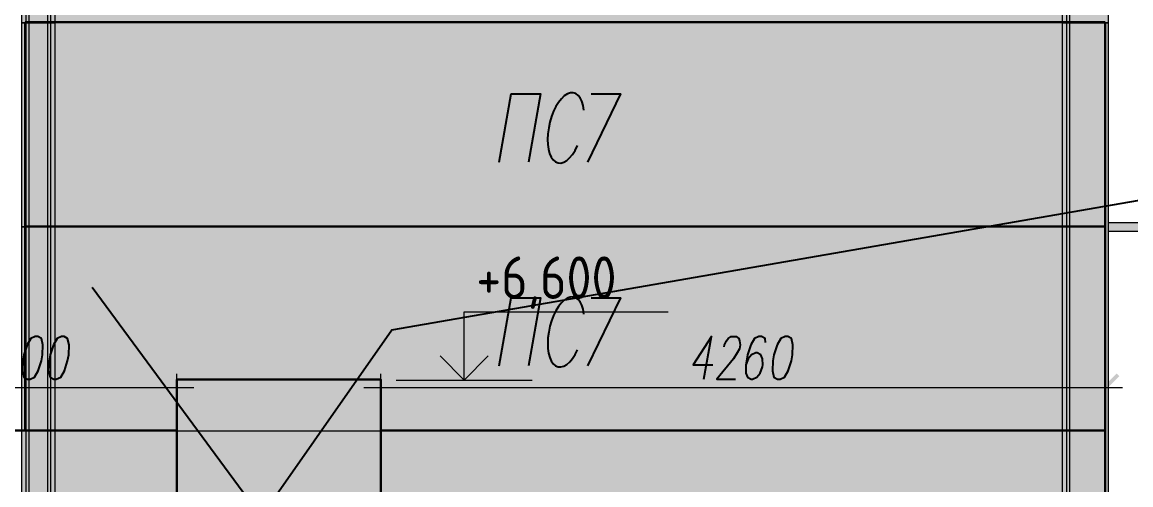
# Model space of a CAD drawing. Header units: millimetres. Extents: x 148937 to 2048786, y 870 to 351006.
# Drawn here: x 549377 to 555896, y 305906 to 308627 of the extents above; entities that cross this region are included whole.
import ezdxf

# ---------------------------------------------------------------- set-up
doc = ezdxf.new("R2010")
doc.units = ezdxf.units.MM
doc.layers.add('PDF _Геометрия', color=7, linetype='Continuous')
doc.layers.add('PDF _Сплошная заливка', color=7, linetype='Continuous', true_color=0x007eff)
for name, color, linetype, lineweight in [('Высотные отметки', 7, 'Continuous', 9), ('Обобщенные модели', 7, 'Continuous', 18), ('Стены', 7, 'Continuous', 18), ('Типовые аннотации', 7, 'Continuous', 9)]:
    doc.layers.add(name, color=color, linetype=linetype, lineweight=lineweight)
doc.layers.add('Линии', color=7, linetype='Continuous', lineweight=9, true_color=0x00a600)
doc.layers.add('Оборудование', color=7, linetype='Continuous', lineweight=18, true_color=0x9f9fd0)
doc.styles.add('GOST Common_1', font='GOST Common.ttf', dxfattribs={"width": 0.9, "height": 250})

# ---------------------------------------------------------------- blocks, each defined once
blk = doc.blocks.new('190_ФЭ_Стена_Стык вертикальный - ФЭ-C1_110-1291943-_О__Ф__1-10__Южный')
at = {"layer": 'Обобщенные модели', "true_color": 0xcfd0cf}
for points in [[(20928, 7500), (20928, 8700), (20902, 8700), (20903, 7500), (20912, 7500)], [(20945, 7500), (20945, 8700), (20928, 8700), (20928, 7500)], [(21055, 7500), (21055, 8700), (20945, 8700), (20945, 7500), (21010, 7500)], [(21055, 7500), (21072, 7500), (21072, 8700), (21055, 8700), (21055, 7877.2)], [(21098, 7500), (21098, 8700), (21072, 8700), (21072, 7500), (21097, 7500)]]:
    blk.add_hatch(color=254, dxfattribs=at).paths.add_polyline_path(points, flags=0)
at = {"layer": 'Линии', "color": 7, "lineweight": 18}
for p, q in [((20928, 8700), (20902, 8700)), ((20902, 8700), (20902, 7500)), ((20945, 8700), (20928, 8700)), ((21055, 8700), (20945, 8700)), ((21072, 8700), (21055, 8700)), ((21098, 8700), (21072, 8700)), ((21098, 8700), (21098, 7500)), ((20902, 7500), (20928, 7500)), ((20928, 7500), (20945, 7500)), ((20945, 7500), (21055, 7500)), ((21055, 7500), (21072, 7500)), ((21072, 7500), (21098, 7500))]:
    blk.add_line(p, q, dxfattribs=at)
at = {"layer": 'Обобщенные модели'}
for p, q in [((20928, 8700), (20928, 7500)), ((20945, 8700), (20945, 7500)), ((21055, 8700), (21055, 7500)), ((21072, 8700), (21072, 7500))]:
    blk.add_line(p, q, dxfattribs=at)
blk = doc.blocks.new('190_ФЭ_Стена_Стык вертикальный - ФЭ-C1_110-1292370-_О__Ф__1-10__Южный')
at = {"layer": 'Обобщенные модели', "true_color": 0xcfd0cf}
for points in [[(20915.9, 3900), (20928, 3900), (20928, 7500), (20902, 7500), (20902, 3900)], [(20928, 3900), (20945, 3900), (20945, 7500), (20928, 7500), (20928, 3925.7)], [(21055, 3900), (21055, 7500), (20945, 7500), (20945, 3900), (21010, 3900)], [(21055, 3900), (21072, 3900), (21072, 7500), (21055, 7500), (21055, 3919.4)], [(21077.4, 3900), (21098, 3900), (21098, 7500), (21072, 7500), (21072, 3900)]]:
    blk.add_hatch(color=254, dxfattribs=at).paths.add_polyline_path(points, flags=0)
at = {"layer": 'Линии', "color": 7, "lineweight": 18}
for p, q in [((20928, 7500), (20902, 7500)), ((20902, 7500), (20902, 3900)), ((20945, 7500), (20928, 7500)), ((21055, 7500), (20945, 7500)), ((21072, 7500), (21055, 7500)), ((21098, 7500), (21072, 7500)), ((21098, 7500), (21098, 3900)), ((20902, 3900), (20928, 3900)), ((20928, 3900), (20945, 3900)), ((20945, 3900), (21055, 3900)), ((21055, 3900), (21072, 3900)), ((21072, 3900), (21098, 3900))]:
    blk.add_line(p, q, dxfattribs=at)
at = {"layer": 'Обобщенные модели'}
for p, q in [((20928, 7500), (20928, 3900)), ((20945, 7500), (20945, 3900)), ((21055, 7500), (21055, 3900)), ((21072, 7500), (21072, 3900))]:
    blk.add_line(p, q, dxfattribs=at)
blk = doc.blocks.new('190_ФЭ_Стена_Стык вертикальный - ФЭ-C1_110-1306445-_О__Ф__1-10__Южный')
at = {"layer": 'Обобщенные модели', "true_color": 0xcfd0cf}
for points in [[(20945, 8700), (20945, 9340), (20928, 9340), (20928, 8700)], [(20990, 8700), (21055, 8700), (21055, 9340), (20945, 9340), (20945, 8700)], [(21055, 8700), (21072, 8700), (21072, 9340), (21055, 9340), (21055, 8759.9)], [(20928, 8700), (20928, 9307.1), (20902, 9307.1), (20902, 8700)], [(21098, 8700), (21098, 9307.1), (21072, 9307.1), (21072, 8700)]]:
    blk.add_hatch(color=254, dxfattribs=at).paths.add_polyline_path(points, flags=0)
at = {"layer": 'Линии', "color": 7, "lineweight": 18}
for p, q in [((20928, 9340), (20902, 9340)), ((20902, 9340), (20902, 8700)), ((20945, 9340), (20928, 9340)), ((21055, 9340), (20945, 9340)), ((21072, 9340), (21055, 9340)), ((21098, 9340), (21072, 9340)), ((21098, 9340), (21098, 8700)), ((20902, 8700), (20928, 8700)), ((20928, 8700), (20945, 8700)), ((20945, 8700), (21055, 8700)), ((21055, 8700), (21072, 8700)), ((21072, 8700), (21098, 8700))]:
    blk.add_line(p, q, dxfattribs=at)
at = {"layer": 'Обобщенные модели'}
for p, q in [((20928, 9340), (20928, 8700)), ((20945, 9340), (20945, 8700)), ((21055, 9340), (21055, 8700)), ((21072, 9340), (21072, 8700))]:
    blk.add_line(p, q, dxfattribs=at)
blk = doc.blocks.new('190_ФЭ_Стена_Стык угловой внешний фигурный - ФЭ-У1_230х230-1304566-_О__Ф__1-10__Южный')
at = {"layer": 'Обобщенные модели', "true_color": 0xcfd0cf}
for points in [[(45048, 492.1), (45048, 8700), (45022, 8700), (45022, 492.1)], [(45064.7, 435), (45065, 435), (45065, 8700), (45048, 8700), (45048, 492.1), (45050.6, 491.4), (45048, 481.8), (45048, 451.7)], [(45294.9, 435), (45295, 435), (45295, 8700), (45065, 8700), (45065, 435), (45275, 435)]]:
    blk.add_hatch(color=254, dxfattribs=at).paths.add_polyline_path(points, flags=0)
at = {"layer": 'Линии', "color": 7, "lineweight": 18}
for p, q in [((45022, 8700), (45048, 8700)), ((45022, 8700), (45022, 491.4)), ((45048, 8700), (45065, 8700)), ((45065, 8700), (45295, 8700)), ((45295, 435), (45295, 8700))]:
    blk.add_line(p, q, dxfattribs=at)
at = {"layer": 'Обобщенные модели'}
for p, q in [((45048, 8700), (45048, 491.4)), ((45065, 8700), (45065, 435))]:
    blk.add_line(p, q, dxfattribs=at)
blk = doc.blocks.new('190_ФЭ_Стена_Стык угловой внешний фигурный - ФЭ-У1_230х230-1307851-_О__Ф__1-10__Южный')
at = {"layer": 'Обобщенные модели', "true_color": 0xcfd0cf}
for points in [[(45065, 8700), (45065, 9340), (45048, 9340), (45048, 8700)], [(45065, 8700), (45295, 8700), (45295, 9340), (45065, 9340), (45065, 8759.9)], [(45023, 8700), (45048, 8700), (45048, 9307.1), (45022, 9307.1), (45022, 8700)]]:
    blk.add_hatch(color=254, dxfattribs=at).paths.add_polyline_path(points, flags=0)
at = {"layer": 'Линии', "color": 7, "lineweight": 18}
for p, q in [((45022, 9340), (45048, 9340)), ((45022, 9340), (45022, 8700)), ((45048, 9340), (45065, 9340)), ((45065, 9340), (45295, 9340)), ((45295, 8700), (45295, 9340)), ((45048, 8700), (45022, 8700)), ((45065, 8700), (45048, 8700)), ((45295, 8700), (45065, 8700))]:
    blk.add_line(p, q, dxfattribs=at)
at = {"layer": 'Обобщенные модели'}
for p, q in [((45048, 9340), (45048, 8700)), ((45065, 9340), (45065, 8700))]:
    blk.add_line(p, q, dxfattribs=at)
blk = doc.blocks.new('Высотные отметки - Стрелка вверх-5091-_О__Ф__1-10__Южный')
at = {"layer": 'Типовые аннотации'}
for p, q in [((-2280.3, 6200), (-3480.3, 6200)), ((-2280.3, 5800), (-2280.3, 6200)), ((-1880.3, 5800), (-2680.3, 5800))]:
    blk.add_line(p, q, dxfattribs=at)
at = {"layer": 'Типовые аннотации', "lineweight": 20}
for q in [(-2421.8, 5941.4), (-2138.9, 5941.4)]:
    blk.add_line((-2280.3, 5800), q, dxfattribs=at)

msp = doc.modelspace()

# ---------------------------------------------------------------- hatches: boundary and pattern name
at = {"layer": 'Оборудование', "true_color": 0x9ea0a1}
msp.add_hatch(color=253, dxfattribs=at).paths.add_polyline_path([(556021.14665, 307397.64499), (556021.14665, 307447.64499), (555766.14665, 307447.64499), (555766.14665, 307397.64499)], flags=0)
at = {"layer": 'Стены', "lineweight": 9, "true_color": 0xcfd0cf}
for points in [[(553672.11918, 308622.64499), (555493.14665, 308622.64499), (555493.14665, 309229.78053), (549569.14665, 309229.78053), (549569.14665, 308622.64499), (551088.34424, 308622.64499)], [(553672.11918, 307422.64499), (555493.14665, 307422.64499), (555493.14665, 308622.64499), (549569.14665, 308622.64499), (549569.14665, 307422.64499), (551088.34424, 307422.64499)], [(551088.34424, 306222.64499), (555493.14665, 306222.64499), (555493.14665, 307422.64499), (549569.14665, 307422.64499), (549569.14665, 306222.64499), (549796.45677, 306222.64499)], [(549796.45677, 305022.64499), (553476.14665, 305022.64499), (553476.14665, 305622.64499), (554676.14665, 305622.64499), (554676.14665, 305022.64499), (555493.14665, 305022.64499), (555493.14665, 306222.64499), (549569.14665, 306222.64499), (549569.14665, 305022.64499)]]:
    msp.add_hatch(color=254, dxfattribs=at).paths.add_polyline_path(points, flags=0)

# ---------------------------------------------------------------- linework, layer by layer
for points in [[(551550.68488, 306817.77816), (558443.76666, 308013.35647)], [(549788.06941, 307069.47836), (551723.79805, 304442.35269)], [(549725.11595, 304206.38363), (551550.68488, 306817.77816)]]:
    msp.add_lwpolyline(points)
at = {"layer": 'PDF _Геометрия', "color": 152, "lineweight": 30, "true_color": 0x2776bb}
for points in [[(555745.84661, 308627.21311), (555745.84661, 307426.35379), (549395.68546, 307426.35379), (549395.68546, 308627.21311)], [(550287.19975, 306225.49598), (550287.19975, 305026.78492), (548486.98497, 305026.78492), (548486.98497, 306225.49598)], [(555745.84661, 306225.49598), (555745.84661, 305026.78492), (551485.91095, 305026.78492), (551485.91095, 306225.49598)]]:
    msp.add_lwpolyline(points, close=True, dxfattribs=at)
at = {"layer": 'PDF _Геометрия', "lineweight": 25}
for points in [[(552181.93708, 307804.44396), (552252.82859, 308206.16254), (552424.68681, 308206.16254), (552353.79529, 307804.44396)], [(552723.29029, 308206.16149), (552895.1485, 308206.16149), (552701.80801, 307804.44291)], [(552181.93708, 306605.73141), (552252.82859, 307005.30177), (552424.68681, 307005.30177), (552353.79529, 306605.73141)], [(552723.29029, 307005.30299), (552895.1485, 307005.30299), (552701.80801, 306605.73264)], [(553384.94516, 306528.39478), (553430.05795, 306777.58919), (553322.64656, 306612.17566), (553438.65086, 306612.17566)], [(553505.24504, 306717.43908), (553507.39327, 306730.32844), (553518.13441, 306753.95895), (553528.87555, 306766.84832), (553546.06137, 306777.58945), (553576.13656, 306777.58945), (553591.17415, 306766.84832), (553595.47061, 306753.95895), (553599.76706, 306730.32844), (553595.47061, 306706.69794), (553582.58124, 306683.06743), (553561.09896, 306646.54756), (553462.28049, 306528.39504), (553571.8401, 306528.39504)], [(553747.99528, 306743.21895), (553745.84705, 306766.84945), (553724.36477, 306777.59059), (553709.32718, 306777.59059), (553683.54845, 306766.84945), (553662.06617, 306730.32958), (553642.73212, 306670.1792), (553631.99098, 306612.17706), (553631.99098, 306562.76782), (553642.73212, 306539.13731), (553664.2144, 306528.39618), (553672.80731, 306528.39618), (553696.43781, 306539.13731), (553717.92009, 306562.76782), (553730.80945, 306599.28769), (553732.95768, 306612.17706), (553730.80945, 306646.5487), (553720.06832, 306670.1792), (553698.58604, 306683.06857), (553692.14136, 306683.06857), (553666.36262, 306670.1792), (553647.02857, 306646.5487), (553631.99098, 306612.17706)]]:
    msp.add_lwpolyline(points, dxfattribs=at)
at = {"layer": 'PDF _Геометрия', "color": 152, "lineweight": 30, "true_color": 0x2776bb}
msp.add_lwpolyline([(550287.19975, 306225.49528), (549395.68525, 306225.49528), (549395.68525, 307426.35461), (555745.84662, 307426.35461), (555745.84662, 306225.49528), (551485.91082, 306225.49528)], dxfattribs=at)
at = {"layer": 'PDF _Геометрия', "lineweight": 25}
for points in [[(549453.68854, 306777.58919), (549427.90981, 306766.84805), (549406.42753, 306730.32818), (549387.09348, 306670.17781), (549380.6488, 306635.80616), (549378.50057, 306575.65579), (549387.09348, 306539.13592), (549408.57576, 306528.39478), (549423.61335, 306528.39478), (549449.39208, 306539.13592), (549470.87436, 306575.65579), (549490.20841, 306635.80616), (549496.65309, 306670.17781), (549498.80132, 306730.32818), (549490.20841, 306766.84805), (549468.72613, 306777.58919)], [(549608.3601, 306777.58919), (549582.58137, 306766.84805), (549561.09909, 306730.32818), (549541.76504, 306670.17781), (549535.32036, 306635.80616), (549533.17213, 306575.65579), (549541.76504, 306539.13592), (549563.24732, 306528.39478), (549578.28492, 306528.39478), (549604.06365, 306539.13592), (549625.54593, 306575.65579), (549644.87997, 306635.80616), (549651.32466, 306670.17781), (549653.47289, 306730.32818), (549644.87997, 306766.84805), (549623.3977, 306777.58919)], [(553863.99922, 306777.58919), (553838.22049, 306766.84805), (553816.73821, 306730.32818), (553797.40416, 306670.17781), (553790.95948, 306635.80616), (553788.81125, 306575.65579), (553797.40416, 306539.13592), (553818.88644, 306528.39478), (553833.92404, 306528.39478), (553859.70277, 306539.13592), (553881.18504, 306575.65579), (553900.51909, 306635.80616), (553906.96378, 306670.17781), (553909.11201, 306730.32818), (553900.51909, 306766.84805), (553879.03682, 306777.58919)]]:
    msp.add_lwpolyline(points, close=True, dxfattribs=at)
at = {"layer": 'PDF _Геометрия', "color": 150, "lineweight": 9, "true_color": 0x007eff}
for points in [[(550287.19975, 306277.05283), (550287.19975, 306558.47066)], [(551485.91121, 306277.05283), (551485.91121, 306558.47066)], [(555745.84661, 306277.05283), (555745.84661, 306558.47066)], [(548386.0191, 306478.98676), (550386.01914, 306478.98676)], [(551387.09348, 306478.98676), (555846.81414, 306478.98676)]]:
    msp.add_lwpolyline(points, dxfattribs=at)
at = {"layer": 'PDF _Геометрия', "color": 1, "lineweight": 30}
msp.add_lwpolyline([(550287.19975, 304726.03325), (550287.19975, 306526.24804), (551485.91082, 306526.24804), (551485.91082, 304726.03325)], close=True, dxfattribs=at)
at = {"layer": 'PDF _Геометрия', "lineweight": 25}
for centre, major_axis, ratio, start_param, end_param in [((552574.66601, 308005.2073), (-46.88227, -205.75222), 0.4699516225, 2.2056460868, 7.4335642998), ((552575.0131, 306805.20222), (-46.50775, -204.83977), 0.4725262149, 2.2157138197, 7.4263733253)]:
    msp.add_ellipse(centre, major_axis=major_axis, ratio=ratio, start_param=start_param, end_param=end_param, dxfattribs=at)
at = {"layer": 'PDF _Сплошная заливка', "lineweight": 9, "transparency": 33554559}
for points in [[(550203.4201, 306410.24409), (550218.45769, 306395.20649), (550353.79604, 306560.62003)], [(550218.45708, 306395.20492), (550353.79543, 306560.61845), (550368.83302, 306545.58086)], [(551552.50684, 306560.62047), (551419.31672, 306395.20693), (551404.27913, 306410.24453)], [(551569.69196, 306545.5813), (551552.50614, 306560.61889), (551419.31602, 306395.20536)], [(555662.06586, 306410.24409), (555679.25168, 306395.20649), (555812.4418, 306560.62003)], [(555679.25153, 306395.20492), (555812.44165, 306560.61845), (555829.62747, 306545.58086)]]:
    msp.add_solid(points, dxfattribs=at)
at = {"layer": 'Высотные отметки'}
msp.add_line((551891.14665, 306522.64499), (551976.58498, 306522.64499), dxfattribs=at)
at = {"layer": 'Линии', "color": 7, "lineweight": 18}
for p, q in [((555493.14665, 308622.64499), (549569.14665, 308622.64499)), ((555493.14665, 307422.64499), (549569.14665, 307422.64499)), ((555493.14665, 306222.64499), (549569.14665, 306222.64499))]:
    msp.add_line(p, q, dxfattribs=at)
at = {"layer": 'Линии', "color": 7, "true_color": 0xffffff}
msp.add_line((551671.14665, 306522.64499), (551891.14665, 306522.64499), dxfattribs=at)
at = {"layer": 'Оборудование', "color": 7}
for p, q in [((556046.14665, 307447.64499), (555766.14665, 307447.64499)), ((555766.14665, 307397.64499), (556046.14665, 307397.64499))]:
    msp.add_line(p, q, dxfattribs=at)

# ---------------------------------------------------------------- block references
at = {"layer": 'Высотные отметки', "lineweight": 20, "extrusion": (0, 0, -1)}
msp.add_blockref('Высотные отметки - Стрелка вверх-5091-_О__Ф__1-10__Южный', (-549696.24267, 300722.64499), dxfattribs=at)
at = {"layer": 'Обобщенные модели'}
for name, p in [('190_ФЭ_Стена_Стык вертикальный - ФЭ-C1_110-1306445-_О__Ф__1-10__Южный', (528471.14665, 299922.64499)), ('190_ФЭ_Стена_Стык угловой внешний фигурный - ФЭ-У1_230х230-1307851-_О__Ф__1-10__Южный', (510471.14665, 299922.64499)), ('190_ФЭ_Стена_Стык вертикальный - ФЭ-C1_110-1291943-_О__Ф__1-10__Южный', (528471.14665, 299922.64499)), ('190_ФЭ_Стена_Стык угловой внешний фигурный - ФЭ-У1_230х230-1304566-_О__Ф__1-10__Южный', (510471.14665, 299922.64499)), ('190_ФЭ_Стена_Стык вертикальный - ФЭ-C1_110-1292370-_О__Ф__1-10__Южный', (528471.14665, 299922.64499))]:
    msp.add_blockref(name, p, dxfattribs=at)

# ---------------------------------------------------------------- texts
at = {"layer": 'Высотные отметки', "insert": (552047.90891, 307249.35207), "char_height": 250, "width": 1028.8225687, "attachment_point": 1, "line_spacing_factor": 1.022761, "style": 'GOST Common_1'}
msp.add_mtext('+6,600', dxfattribs=at)

doc.saveas('drawing.dxf')
